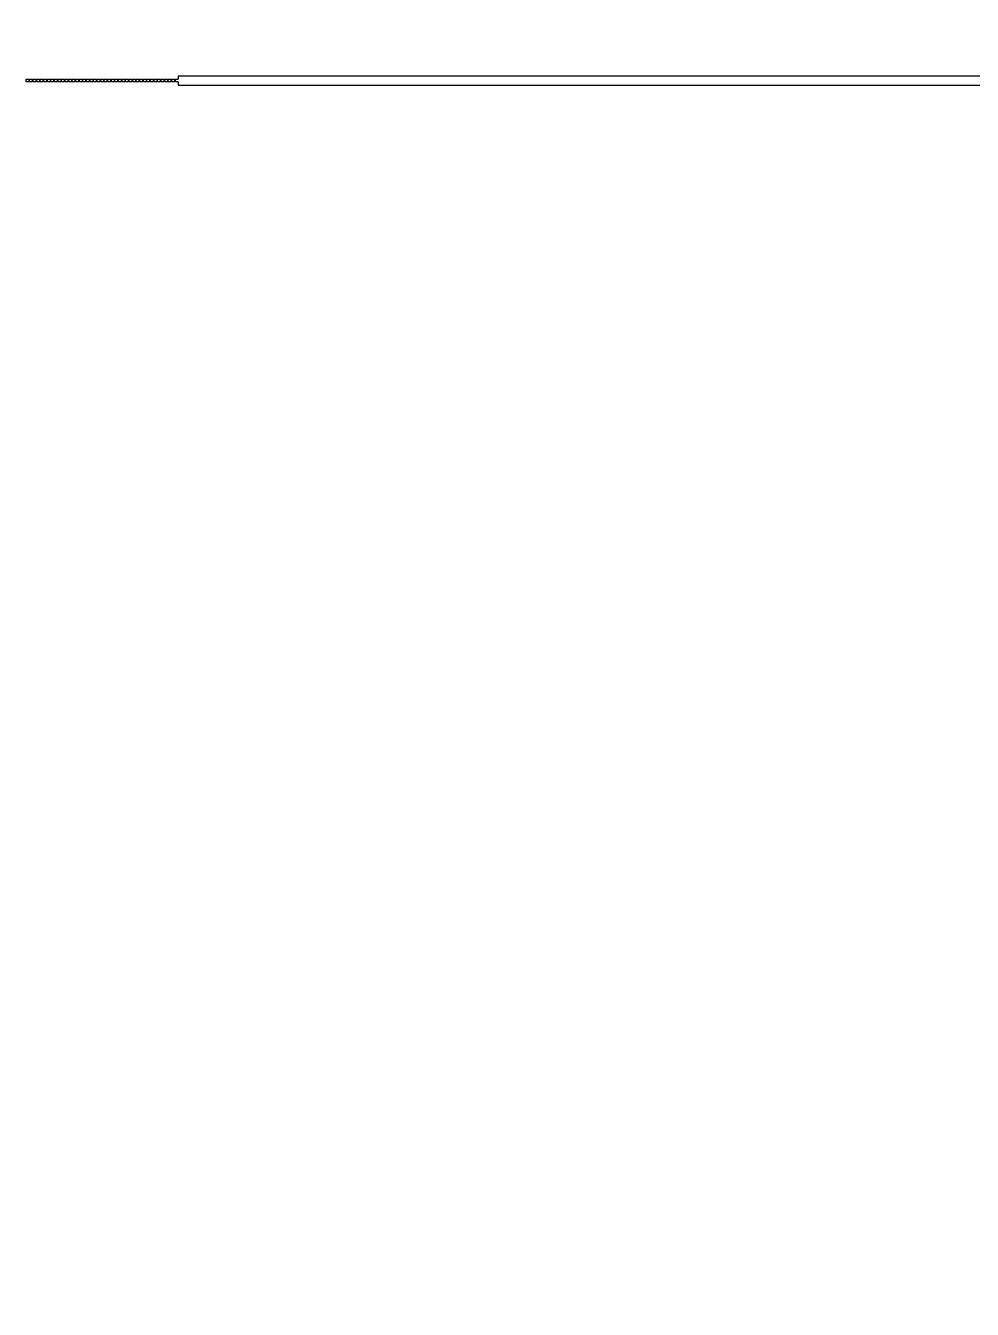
# Model space of a CAD drawing. Header units: inches. Extents: x 0 to 114300, y 0 to 114300.
# Drawn here: x 33416 to 34481, y 93016 to 94460 of the extents above; entities that cross this region are included whole.
import ezdxf

# ---------------------------------------------------------------- set-up
doc = ezdxf.new("R2010")
doc.units = ezdxf.units.IN
doc.header["$MEASUREMENT"] = 0

msp = doc.modelspace()

# ---------------------------------------------------------------- hatches: boundary and pattern name
h = msp.add_hatch()
h.set_pattern_fill('ANSI31', color=256, scale=100)
h.set_pattern_definition([(45, (-3636.992, -6350), (-8.8388348, 8.8388348), [])])
h.paths.add_polyline_path([(114300, 0), (0, 0), (0, 114300), (114300, 114300)])
edge = h.paths.add_edge_path(flags=16)
edge.add_arc((57150, 57150), 50800, 288.35844, 529.79531, ccw=False)
edge.add_line((73150, 8935.5), (41150, 8935.5))
edge.add_arc((57150, 57150), 50800, 190.20469, 251.64156, ccw=False)
edge.add_arc((57150, 57150), 50800, 169.79531, 190.20469, ccw=False)

# ---------------------------------------------------------------- linework, layer by layer
for points in [[(33416.9, 94396.7), (33416.9, 94399.7), (33419.9, 94399.7), (33419.9, 94396.7)], [(33420.9, 94396.7), (33420.9, 94399.7), (33423.9, 94399.7), (33423.9, 94396.7)], [(33424.9, 94396.7), (33424.9, 94399.7), (33427.9, 94399.7), (33427.9, 94396.7)], [(33428.9, 94396.7), (33428.9, 94399.7), (33431.9, 94399.7), (33431.9, 94396.7)], [(33432.9, 94396.7), (33432.9, 94399.7), (33435.9, 94399.7), (33435.9, 94396.7)], [(33436.9, 94396.7), (33436.9, 94399.7), (33439.9, 94399.7), (33439.9, 94396.7)], [(33440.9, 94396.7), (33440.9, 94399.7), (33443.9, 94399.7), (33443.9, 94396.7)], [(33444.9, 94396.7), (33444.9, 94399.7), (33447.9, 94399.7), (33447.9, 94396.7)], [(33448.9, 94396.7), (33448.9, 94399.7), (33451.9, 94399.7), (33451.9, 94396.7)], [(33452.9, 94396.7), (33452.9, 94399.7), (33455.9, 94399.7), (33455.9, 94396.7)], [(33456.9, 94396.7), (33456.9, 94399.7), (33459.9, 94399.7), (33459.9, 94396.7)], [(33460.9, 94396.7), (33460.9, 94399.7), (33463.9, 94399.7), (33463.9, 94396.7)], [(33464.9, 94396.7), (33464.9, 94399.7), (33467.9, 94399.7), (33467.9, 94396.7)], [(33468.9, 94396.7), (33468.9, 94399.7), (33471.9, 94399.7), (33471.9, 94396.7)], [(33472.9, 94396.7), (33472.9, 94399.7), (33475.9, 94399.7), (33475.9, 94396.7)], [(33476.9, 94396.7), (33476.9, 94399.7), (33479.9, 94399.7), (33479.9, 94396.7)], [(33480.9, 94396.7), (33480.9, 94399.7), (33483.9, 94399.7), (33483.9, 94396.7)], [(33484.9, 94396.7), (33484.9, 94399.7), (33487.9, 94399.7), (33487.9, 94396.7)], [(33488.9, 94396.7), (33488.9, 94399.7), (33491.9, 94399.7), (33491.9, 94396.7)], [(33492.9, 94396.7), (33492.9, 94399.7), (33495.9, 94399.7), (33495.9, 94396.7)], [(33496.9, 94396.7), (33496.9, 94399.7), (33499.9, 94399.7), (33499.9, 94396.7)], [(33500.9, 94396.7), (33500.9, 94399.7), (33503.9, 94399.7), (33503.9, 94396.7)], [(33504.9, 94396.7), (33504.9, 94399.7), (33507.9, 94399.7), (33507.9, 94396.7)], [(33508.9, 94396.7), (33508.9, 94399.7), (33511.9, 94399.7), (33511.9, 94396.7)], [(33512.9, 94396.7), (33512.9, 94399.7), (33515.9, 94399.7), (33515.9, 94396.7)], [(33516.9, 94396.7), (33516.9, 94399.7), (33519.9, 94399.7), (33519.9, 94396.7)], [(33520.9, 94396.7), (33520.9, 94399.7), (33523.9, 94399.7), (33523.9, 94396.7)], [(33524.9, 94396.7), (33524.9, 94399.7), (33527.9, 94399.7), (33527.9, 94396.7)], [(33528.9, 94396.7), (33528.9, 94399.7), (33531.9, 94399.7), (33531.9, 94396.7)], [(33532.9, 94396.7), (33532.9, 94399.7), (33535.9, 94399.7), (33535.9, 94396.7)], [(33536.9, 94396.7), (33536.9, 94399.7), (33539.9, 94399.7), (33539.9, 94396.7)], [(33540.9, 94396.7), (33540.9, 94399.7), (33543.9, 94399.7), (33543.9, 94396.7)], [(33544.9, 94396.7), (33544.9, 94399.7), (33547.9, 94399.7), (33547.9, 94396.7)], [(33548.9, 94396.7), (33548.9, 94399.7), (33551.9, 94399.7), (33551.9, 94396.7)], [(33552.9, 94396.7), (33552.9, 94399.7), (33555.9, 94399.7), (33555.9, 94396.7)], [(33556.9, 94396.7), (33556.9, 94399.7), (33559.9, 94399.7), (33559.9, 94396.7)], [(33560.9, 94396.7), (33560.9, 94399.7), (33563.9, 94399.7), (33563.9, 94396.7)], [(33564.9, 94396.7), (33564.9, 94399.7), (33567.9, 94399.7), (33567.9, 94396.7)], [(33568.9, 94396.7), (33568.9, 94399.7), (33571.9, 94399.7), (33571.9, 94396.7)], [(33572.9, 94396.7), (33572.9, 94399.7), (33575.9, 94399.7), (33575.9, 94396.7)], [(33576.9, 94396.7), (33576.9, 94399.7), (33579.9, 94399.7), (33579.9, 94396.7)], [(33580.9, 94396.7), (33580.9, 94399.7), (33583.9, 94399.7), (33583.9, 94396.7)]]:
    msp.add_lwpolyline(points, close=True)
for points in [[(33587.9, 94396.7), (33584.9, 94396.7), (33584.9, 94399.7), (33587.9, 94399.7)], [(35093.7, 94403.2), (33587.9, 94403.2), (33587.9, 94399.7)], [(33587.9, 94396.7), (33587.9, 94393.2), (35087.9, 94393.2)]]:
    msp.add_lwpolyline(points)

doc.saveas('drawing.dxf')
